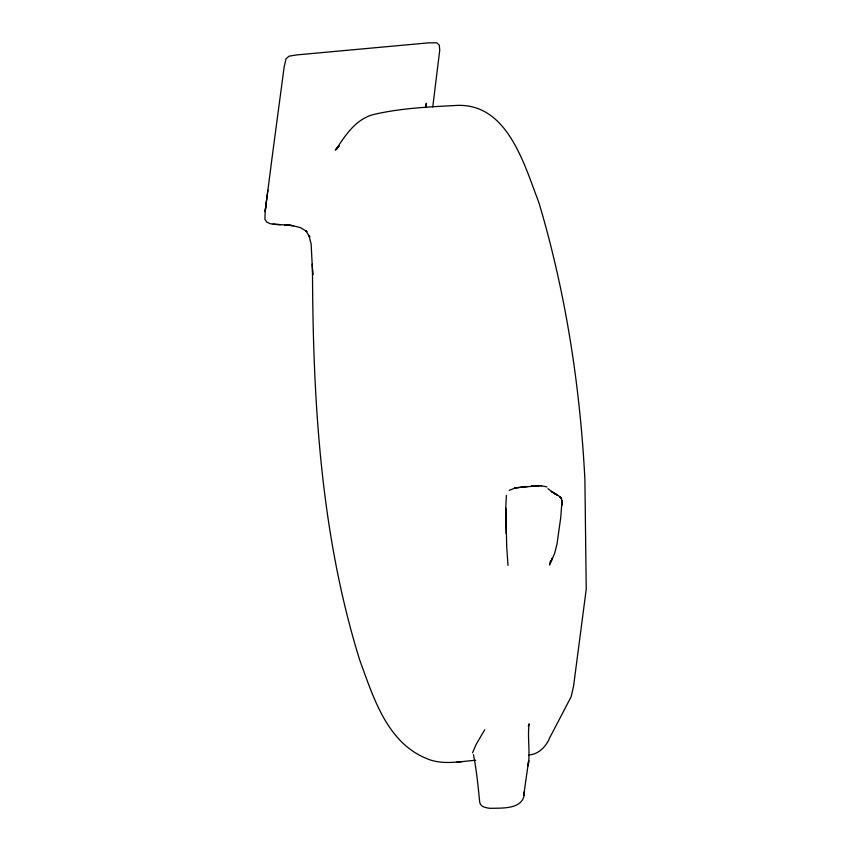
<?xml version="1.0" encoding="UTF-8"?>
<svg xmlns="http://www.w3.org/2000/svg" width="851" height="851" viewBox="0 0 851 851"><rect width="100%" height="100%" fill="white"/><g stroke="black" fill="none" stroke-linecap="round" stroke-linejoin="round"><path stroke-width="1.28" d="M561.915 505.345C564.032 498.867 558.618 495.027 553.501 492.857L555.033 493.793L551.363 491.474L555.033 493.793M562.011 501.877L562.043 500.92L560.703 517.812L556.99 544.076L554.661 553.341L549.512 565.043L550.416 560.958M426.064 107.194L426.255 103.29L425.989 106.971M506.377 495.367L505.76 507.834L506.143 533.513M432.755 106.971L439.733 50.252L439.297 45.114L436.669 42.784L428.425 42.869L297.02 54.879L289.032 56.177L286.01 58.815L284.16 66.921L272.043 157.903L265.161 211.505L264.927 219.388L266.81 222.132L270.469 223.802L292.436 225.589L300.339 227.621L307.009 231.578L305.722 230.621L309.838 237.099L308.977 235.429L311.126 244.024L312.732 274.788M266.172 203.187L267.831 190.241M472.518 752.795L476.305 744.093L484.687 729.839M528.28 726.328L529.152 723.818C527.248 737.689 530.471 751.954 528.12 765.879L528.662 760.645L523.737 795.313L524.418 791.781C524.641 809.705 502.633 807.971 490.304 808.322C486.336 807.939 480.241 806.982 479.687 802.099C478.134 786.239 476.539 770.304 473.464 754.635M551.448 560.373L552.469 557.969L550.682 562.192M337.219 148.553L335.283 149.936L339.443 145.404L335.868 149.797C345.612 134.756 356.75 117.768 375.674 114.034C401.683 108.205 428.532 106.907 455.094 105.524C507.026 101.801 523.939 163.711 538.46 201.453L539.172 203.527C565.777 293.021 580.116 386.397 584.903 479.56L586.233 589.179L573.531 686.438L571.106 696.841L549.927 737.381C546.257 746.359 538.779 754.539 528.514 754.954M509.238 490.357L514.983 488.07M519.918 487.304L514.44 488.102L527.971 486.527M521.259 487.038L524.567 486.687M520.982 487.166L541.544 485.623L531.705 486.187M475.752 760.283C459.253 761.517 441.765 765.443 426.053 758.294C387.024 742.232 373.408 697.458 360.175 661.333L359.452 659.259C320.593 533.62 312.923 401.044 312.498 270.299M531.386 486.07L534.694 485.804M456.944 762.028L461.827 761.677M273.171 224.239L280.351 224.813M541.002 485.698L546.927 486.91M292.436 225.589L284.479 224.802L293.499 225.738M555.512 494.069L557.15 494.963M553.501 492.857L557.043 494.995M552.905 492.442L547.959 488.676M508.004 565.426L506.696 546.608L505.845 507.973M312.189 264.076L312.711 274.447M265.225 210.92L265.161 211.505L266.246 202.602L265.225 210.92M560.947 497.952L559.905 496.665L561.586 498.771L560.947 497.952"/></g></svg>
